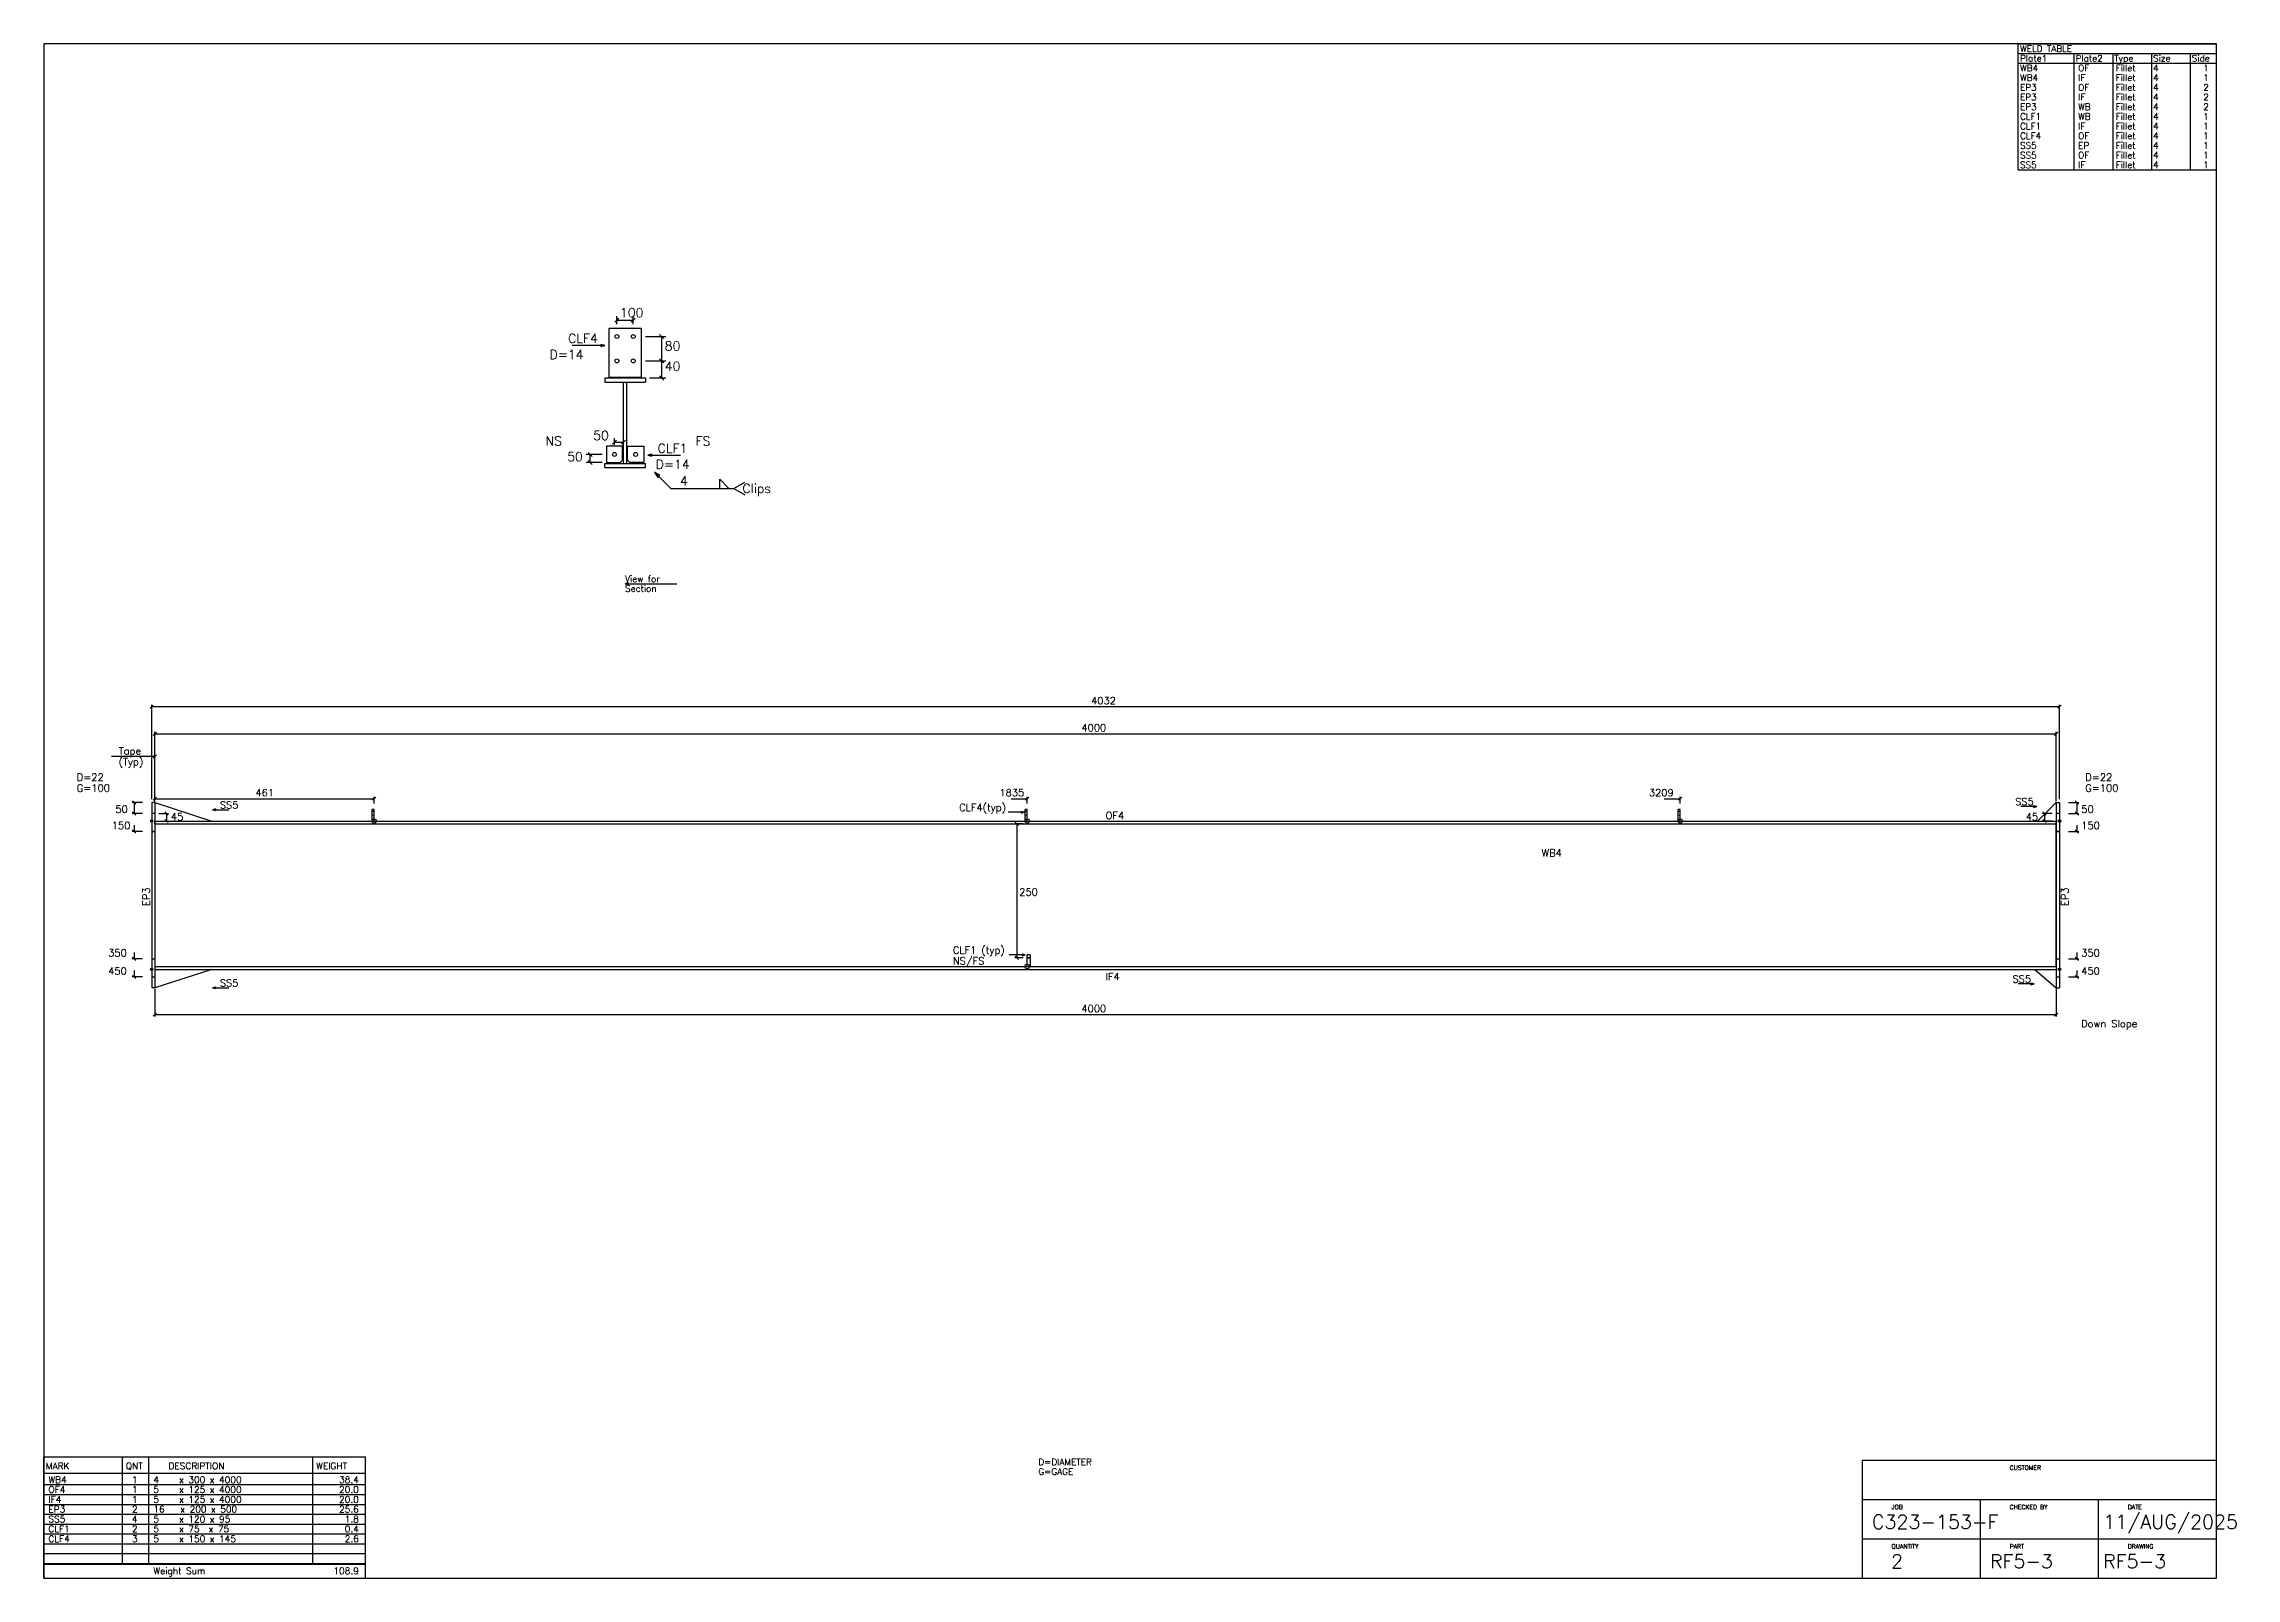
# Model space of a CAD drawing. Extents: x 0 to 849, y 0 to 594.
import ezdxf
from ezdxf.enums import TextEntityAlignment as Align

# ---------------------------------------------------------------- set-up
doc = ezdxf.new("R2010")
doc.units = 0
doc.linetypes.add('CONTIN', pattern=[0])
doc.linetypes.add('DASHED', pattern=[2.3812, 1.5875, -0.7937])
doc.layers.get('0').update_dxf_attribs({"linetype": 'CONTIN'})
for name, color, linetype in [('1', 7, 'CONTIN'), ('11', 7, 'CONTIN'), ('12', 2, 'CONTIN'), ('13', 2, 'CONTIN'), ('14', 7, 'CONTIN'), ('15', 6, 'CONTIN'), ('2', 7, 'CONTIN'), ('20', 7, 'CONTIN'), ('21', 7, 'CONTIN'), ('22', 7, 'CONTIN'), ('3', 1, 'CONTIN'), ('4', 1, 'CONTIN'), ('5', 7, 'CONTIN'), ('6', 4, 'CONTIN'), ('7', 3, 'DASHED'), ('9', 7, 'CONTIN')]:
    doc.layers.add(name, color=color, linetype=linetype)
doc.styles.add('SIMPLEX', font='SIMPLEX')

# ---------------------------------------------------------------- blocks, each defined once
blk = doc.blocks.new('ARROW')
at = {"layer": '2'}
blk.add_line((-0.635, -0.635), (0.635, 0.635), dxfattribs=at)
blk = doc.blocks.new('FLGHOL')
at = {"layer": '6'}
blk.add_solid([(-6.35, 0), (6.35, 0), (-6.35, 25.4), (6.35, 25.4)], dxfattribs=at)
blk = doc.blocks.new('GRTCLPB')
at = {"layer": '13'}
for p, q in [((-12.7, 0), (-12.7, 152.4)), ((-12.7, 152.4), (12.7, 152.4)), ((-12.7, 0), (12.7, 0)), ((12.7, 0), (12.7, 152.4))]:
    blk.add_line(p, q, dxfattribs=at)
at = {"layer": '6'}
for points in [[(-12.7, 119.38), (12.7, 119.38), (-12.7, 134.62), (12.7, 134.62)], [(-12.7, 68.58), (12.7, 68.58), (-12.7, 83.82), (12.7, 83.82)]]:
    blk.add_solid(points, dxfattribs=at)
blk = doc.blocks.new('ARROWP')
for p, q in [((0, 0), (-1.27, 0.317)), ((-1.27, 0.317), (-1.27, -0.317)), ((-1.27, -0.317), (0, 0))]:
    blk.add_line(p, q)
blk = doc.blocks.new('BRCCLP', base_point=(12.7, 0))
at = {"layer": '1'}
blk.add_solid([(-12.7, 68.58), (12.7, 68.58), (-12.7, 83.82), (12.7, 83.82)], dxfattribs=at)
at = {"layer": '2'}
for p in [(-12.7, 101.6), (12.7, 0)]:
    blk.add_line(p, (12.7, 101.6), dxfattribs=at)
blk = doc.blocks.new('CIRCLE')
at = {"layer": '1'}
blk.add_circle((0, 0), 10.2, dxfattribs=at)
blk = doc.blocks.new('ASMPIECE', base_point=(8708.149, 9133.468))
at = {"layer": '1'}
for p, q in [((8708.149, 9133.468), (8708.148, 9139.585)), ((8708.148, 9139.585), (12708.15, 9139.585)), ((8708.149, 9133.468), (8708.149, 8833.467)), ((8708.149, 9133.468), (12708.15, 9133.468)), ((12708.15, 9133.468), (12708.15, 9139.585)), ((12708.15, 8833.468), (12708.15, 9133.468)), ((10549.37, 8857.936), (10549.37, 8833.467)), ((8708.149, 8833.467), (12708.15, 8833.469)), ((8708.149, 8833.467), (8708.149, 8827.35)), ((8708.149, 8827.35), (12708.15, 8827.351)), ((12708.15, 8833.469), (12708.15, 8827.351))]:
    blk.add_line(p, q, dxfattribs=at)
at = {"layer": '12'}
for p, q in [((8708.148, 9178.396), (8701.351, 9178.396)), ((8701.351, 9178.396), (8701.352, 8788.539)), ((8708.148, 9178.396), (8708.149, 8788.539)), ((12708.15, 9178.396), (12714.95, 9178.396)), ((12708.15, 9178.396), (12708.15, 8788.539)), ((12714.95, 9178.396), (12714.95, 8788.539)), ((8708.149, 8788.539), (8701.352, 8788.539)), ((12708.15, 8788.539), (12714.95, 8788.539))]:
    blk.add_line(p, q, dxfattribs=at)
at = {"layer": '15'}
for centre in [(9169.35, 9139.585), (10543.249, 9139.585), (11917.148, 9139.585), (10543.249, 8833.467)]:
    blk.add_circle(centre, 4.568, dxfattribs=at)
at = {"layer": '2'}
for p, q in [((8701.351, 9185.784), (8701.351, 9384.276)), ((8701.351, 9380.198), (12714.95, 9380.198)), ((12714.95, 9185.784), (12714.95, 9384.276)), ((8708.148, 9180.367), (8708.148, 9327.182)), ((8708.148, 9323.104), (12708.15, 9323.104)), ((12708.15, 9180.367), (12708.15, 9327.182)), ((8708.148, 9176.289), (8708.148, 9190.563)), ((8708.148, 9186.485), (9169.35, 9186.485)), ((9169.35, 9176.289), (9169.35, 9190.563)), ((10509.26, 9186.485), (10543.25, 9186.485)), ((10543.25, 9176.289), (10543.25, 9190.563)), ((11883.16, 9186.485), (11917.15, 9186.485)), ((11917.15, 9176.289), (11917.15, 9190.563)), ((8682.319, 9178.396), (8660.569, 9178.396)), ((8682.319, 9155.558), (8660.569, 9155.558)), ((8664.646, 9178.396), (8664.646, 9155.558)), ((8716.305, 9155.558), (8736.695, 9155.558)), ((8716.305, 9139.585), (8736.695, 9139.585)), ((8732.617, 9155.558), (8732.617, 9139.585)), ((10535.09, 9133.468), (10517.42, 9133.468)), ((10521.5, 9133.468), (10521.5, 8851.818)), ((12699.99, 9155.558), (12679.6, 9155.558)), ((12699.99, 9139.585), (12679.6, 9139.585)), ((12683.68, 9155.558), (12683.68, 9139.585)), ((12733.98, 9178.396), (12755.73, 9178.396)), ((12733.98, 9155.558), (12755.73, 9155.558)), ((12751.65, 9178.396), (12751.65, 9155.558)), ((8682.319, 9117.495), (8660.569, 9117.495)), ((8664.646, 9131.089), (8664.646, 9117.495)), ((12733.98, 9117.495), (12755.73, 9117.495)), ((12751.65, 9131.089), (12751.65, 9117.495)), ((8664.646, 8863.033), (8664.646, 8849.439)), ((12751.65, 8863.034), (12751.65, 8849.44)), ((8682.319, 8849.439), (8660.569, 8849.439)), ((8682.319, 8811.377), (8660.569, 8811.377)), ((8664.646, 8824.971), (8664.646, 8811.377)), ((10535.09, 8851.818), (10517.42, 8851.818)), ((12733.98, 8849.44), (12755.73, 8849.44)), ((12733.98, 8811.378), (12755.73, 8811.378)), ((12751.65, 8824.972), (12751.65, 8811.378)), ((12708.15, 8786.569), (12708.15, 8728.115)), ((8708.149, 8732.191), (12708.15, 8732.193))]:
    blk.add_line(p, q, dxfattribs=at)
at = {"layer": '3'}
for p, q in [((8708.148, 9275.525), (8616.797, 9275.525)), ((8708.148, 9180.367), (8708.148, 9316.308)), ((8829.508, 9163.171), (8863.492, 9163.171)), ((10537.13, 9157.937), (10503.15, 9157.937)), ((12667.39, 9170.036), (12633.4, 9170.036)), ((10539.17, 8857.854), (10505.19, 8857.854)), ((8708.149, 8786.567), (8708.149, 8728.113)), ((8829.508, 8788.539), (8863.493, 8788.539)), ((12661.86, 8796.9), (12627.88, 8796.9))]:
    blk.add_line(p, q, dxfattribs=at)
at = {"layer": '9'}
for p, q in [((8708.148, 9178.396), (8828.147, 9139.585)), ((12668.75, 9139.585), (12708.15, 9178.396)), ((8828.148, 8827.35), (8708.149, 8788.539)), ((12663.22, 8827.351), (12708.15, 8788.539))]:
    blk.add_line(p, q, dxfattribs=at)
at = {"layer": '1', "xscale": -0.161, "yscale": 0.161, "zscale": 0.161}
for p in [(9167.311, 9139.585), (10541.21, 9139.585), (11915.11, 9139.585)]:
    blk.add_blockref('GRTCLPB', p, dxfattribs=at)
at = {"layer": '15', "xscale": 0.268, "yscale": 0.268, "zscale": 0.268}
for p in [(8701.351, 9139.585), (12714.95, 9139.585), (8701.352, 8827.35), (12714.95, 8827.351)]:
    blk.add_blockref('CIRCLE', p, dxfattribs=at)
at = {"layer": '2', "xscale": 5.352, "yscale": 5.352, "zscale": 5.352}
for p, rotation in [((8701.351, 9380.198), 180), ((8708.148, 9323.104), 180), ((8664.646, 9178.396), 90), ((8708.148, 9186.485), 180), ((12751.65, 9178.396), 90), ((8664.646, 9155.558), -90), ((8732.617, 9155.558), 90), ((8732.617, 9139.585), -90), ((10521.5, 9133.468), 90), ((12683.68, 9155.558), 90), ((12683.68, 9139.585), -90), ((12751.65, 9155.558), -90), ((8664.646, 9117.495), -90), ((12751.65, 9117.495), -90), ((8664.646, 8849.439), -90), ((8664.646, 8811.377), -90), ((10521.5, 8851.818), -90), ((12751.65, 8849.44), -90), ((12751.65, 8811.378), -90)]:
    blk.add_blockref('ARROW', p, dxfattribs=dict(at, rotation=rotation))
for p in [(12714.95, 9380.198), (12708.15, 9323.104), (9169.35, 9186.485), (10543.25, 9186.485), (11917.15, 9186.485), (12708.15, 8732.193)]:
    blk.add_blockref('ARROW', p, dxfattribs=at)
at = {"layer": '3', "xscale": 5.352, "yscale": 5.352, "zscale": 5.352}
for name, p in [('ARROW', (8708.148, 9275.525)), ('ARROWP', (10537.13, 9157.937)), ('ARROWP', (12667.39, 9170.036)), ('ARROWP', (10539.17, 8857.854)), ('ARROWP', (12661.86, 8796.9))]:
    blk.add_blockref(name, p, dxfattribs=at)
at = {"layer": '3', "xscale": 5.352, "yscale": 5.352, "zscale": 5.352, "rotation": 180}
for name, p in [('ARROWP', (8829.508, 9163.171)), ('ARROWP', (8829.508, 8788.539)), ('ARROW', (8708.149, 8732.191))]:
    blk.add_blockref(name, p, dxfattribs=at)
at = {"layer": '6', "xscale": 0.241, "yscale": 0.268, "zscale": 0.268, "rotation": -90}
for p in [(8701.351, 9155.558), (12708.15, 9155.558), (8701.351, 9117.495), (12708.15, 9117.495), (8701.351, 8849.439), (8701.351, 8811.377), (12708.15, 8849.44), (12708.15, 8811.378)]:
    blk.add_blockref('FLGHOL', p, dxfattribs=at)
at = {"layer": '7', "xscale": -0.241, "yscale": 0.241, "zscale": 0.241}
blk.add_blockref('BRCCLP', (10543.25, 8833.467), dxfattribs=at)
at = {"style": 'SIMPLEX'}
blk.add_text('Down Slope', height=15.225, dxfattribs=at).set_placement((12760.62, 8705.548))
at = {"layer": '11', "style": 'SIMPLEX'}
for s, p in [('4032', (10677.7, 9385.273)), ('4000', (10657.35, 9328.179)), ('461', (8919.718, 9191.56)), ('1835', (10484.88, 9191.56)), ('3209', (11851.17, 9191.56)), ('150', (8617.431, 9122.57)), ('50', (8625.043, 9156.827)), ('45', (8741.771, 9140.854)), ('45', (12644.08, 9140.854)), ('50', (12760.8, 9156.827)), ('150', (12760.8, 9122.57)), ('250', (10526.57, 8982.492)), ('350', (8609.817, 8854.515)), ('350', (12760.8, 8854.516)), ('450', (8609.817, 8816.451)), ('450', (12760.8, 8816.452)), ('4000', (10657.35, 8737.268))]:
    blk.add_text(s, height=15.225, dxfattribs=at).set_placement(p)
at = {"layer": '21', "style": 'SIMPLEX'}
for s, p in [('D=22', (8543.661, 9224.072)), ('D=22', (12769.32, 9224.072)), ('G=100', (8543.661, 9201.234)), ('G=100', (12769.32, 9201.234))]:
    blk.add_text(s, height=15.225, dxfattribs=at).set_placement(p)
at = {"layer": '3', "style": 'SIMPLEX'}
for s, p in [('Tape', (8632.021, 9279.331)), ('(Typ)', (8632.021, 9256.493)), ('SS5', (8844.732, 9165.709)), ('CLF4(typ)', (10400.1, 9160.475)), ('SS5', (12621.71, 9172.574)), ('OF4', (10708.15, 9143.392)), ('WB4', (11625.7, 9064.954)), ('CLF1 (typ)', (10386.92, 8860.393)), ('NS/FS', (10386.92, 8837.555)), ('IF4', (10708.15, 8804.512)), ('SS5', (12616.18, 8799.438)), ('SS5', (8844.733, 8791.076))]:
    blk.add_text(s, height=15.225, dxfattribs=at).set_placement(p)
for p in [(8697.546, 8960.63), (12733.98, 8960.63)]:
    blk.add_text('EP3', height=15.225, rotation=90, dxfattribs=at).set_placement(p)
blk = doc.blocks.new('ASMPLATE')
at = {"layer": '14'}
for p, q in [((0, 0), (0, 46.99)), ((0, 46.99), (124.46, 46.99)), ((30.48, 5.398), (30.48, 46.99)), ((40.64, 5.398), (40.64, 46.99)), ((104.14, 5.398), (104.14, 46.99)), ((104.14, 5.398), (104.14, 46.99)), ((124.46, 5.398), (124.46, 46.99)), ((124.46, 0), (124.46, 46.99)), ((0, 40.64), (124.46, 40.64)), ((0, 36.195), (124.46, 36.195)), ((0, 32.385), (124.46, 32.385)), ((0, 28.575), (124.46, 28.575)), ((0, 24.765), (124.46, 24.765)), ((0, 20.955), (124.46, 20.955)), ((0, 17.145), (124.46, 17.145)), ((0, 13.335), (124.46, 13.335)), ((0, 9.525), (124.46, 9.525)), ((0, 5.715), (124.46, 5.715)), ((0, 5.398), (124.46, 5.398)), ((0, 0), (124.46, 0))]:
    blk.add_line(p, q, dxfattribs=at)
at = {"layer": '14', "style": 'SIMPLEX'}
for s, p in [('MARK', (0.762, 42.164)), ('QNT', (31.75, 42.164)), ('DESCRIPTION', (48.26, 42.164)), ('WEIGHT', (105.41, 42.164)), ('WB4', (1.778, 36.83)), ('OF4', (1.778, 33.02)), ('  1', (30.607, 36.83)), ('  1', (30.607, 33.02)), ('4    x 300 x 4000', (42.418, 36.83)), ('5    x 125 x 4000', (42.418, 33.02)), ('IF4', (1.778, 29.21)), ('EP3', (1.778, 25.4)), ('  2', (30.607, 25.4)), ('  1', (30.607, 29.21)), ('5    x 125 x 4000', (42.418, 29.21)), ('16   x 200 x 500', (42.418, 25.4)), ('SS5', (1.778, 21.59)), ('CLF1', (1.778, 17.78)), ('  4', (30.607, 21.59)), ('  2', (30.607, 17.78)), ('5    x 120 x 95', (42.418, 21.59)), ('5    x 75  x 75', (42.418, 17.78)), ('CLF4', (1.778, 13.97)), ('  3', (30.607, 13.97)), ('5    x 150 x 145', (42.418, 13.97)), ('Weight Sum', (42.418, 1.524))]:
    blk.add_text(s, height=2.54, dxfattribs=at).set_placement(p)
for s, p in [('   38.4', (121.92, 36.83)), ('   20.0', (121.92, 33.02)), ('   20.0', (121.92, 29.21)), ('   25.6', (121.92, 25.4)), ('    0.4', (121.92, 17.78)), ('    1.8', (121.92, 21.59)), ('    2.6', (121.92, 13.97)), ('  108.9', (121.92, 1.524))]:
    blk.add_text(s, height=2.54, dxfattribs=at).set_placement(p, align=Align.RIGHT)
blk = doc.blocks.new('ASMTITLE')
for p, q in [((0, 30.48), (91.44, 30.48)), ((0, 30.48), (0, 0)), ((91.44, 0), (91.44, 30.48)), ((0, 20.32), (91.44, 20.32)), ((30.48, 20.32), (30.48, 0)), ((60.96, 20.32), (60.96, 0)), ((0, 10.16), (91.44, 10.16)), ((0, 0), (91.44, 0))]:
    blk.add_line(p, q)
at = {"style": 'SIMPLEX'}
for s, height, p in [('CUSTOMER', 1.143, (38.1, 27.94)), ('JOB', 1.143, (7.62, 17.78)), ('CHECKED BY', 1.143, (38.1, 17.78)), ('11/AUG/2025', 3.607, (62.23, 12.7)), ('DATE', 1.143, (68.58, 17.78)), ('C323-153-F', 3.607, (2.54, 12.7)), ('QUANTITY', 1.143, (7.62, 7.62)), ('  2', 3.607, (2.54, 2.54)), ('RF5-3', 3.607, (33.02, 2.54)), ('PART', 1.143, (38.1, 7.62)), ('RF5-3', 3.607, (62.23, 2.54)), ('DRAWING', 1.143, (68.58, 7.62))]:
    blk.add_text(s, height=height, dxfattribs=at).set_placement(p)
blk = doc.blocks.new('ASMSECTN')
at = {"layer": '1'}
for p, q in [((-6.35, 27.94), (6.35, 27.94)), ((-6.35, 27.94), (-6.35, 26.67)), ((6.35, 27.94), (6.35, 26.67)), ((-6.35, 26.67), (6.35, 26.67)), ((-0.508, 1.27), (-0.508, 26.67)), ((0.508, 1.27), (0.508, 26.67)), ((-6.35, 0), (-6.35, 1.27)), ((-6.35, 1.27), (6.35, 1.27)), ((-6.35, 0), (6.35, 0)), ((6.35, 0), (6.35, 1.27))]:
    blk.add_line(p, q, dxfattribs=at)
at = {"layer": '13'}
for p, q in [((5.08, 43.434), (-5.08, 43.434)), ((-5.08, 43.434), (-5.08, 28.194)), ((5.08, 28.194), (5.08, 43.434)), ((-5.08, 28.194), (5.08, 28.194)), ((-0.762, 6.604), (-5.842, 6.604)), ((-5.842, 6.604), (-5.842, 1.524)), ((-5.842, 1.524), (-1.524, 1.524)), ((-0.762, 2.286), (-1.524, 1.524)), ((-0.762, 2.286), (-0.762, 6.604)), ((0.762, 6.604), (5.842, 6.604)), ((0.762, 2.286), (0.762, 6.604)), ((0.762, 2.286), (1.524, 1.524)), ((5.842, 1.524), (1.524, 1.524)), ((5.842, 6.604), (5.842, 1.524))]:
    blk.add_line(p, q, dxfattribs=at)
at = {"layer": '3'}
for p, q in [((-2.54, 44.704), (-2.54, 47.244)), ((-2.54, 45.974), (2.54, 45.974)), ((2.54, 44.704), (2.54, 47.244)), ((-6.35, 38.1), (-16.51, 38.1)), ((6.35, 40.894), (12.7, 40.894)), ((11.43, 27.94), (11.43, 40.894)), ((6.35, 33.274), (12.7, 33.274)), ((7.62, 27.94), (12.7, 27.94)), ((-3.302, 7.112), (-3.302, 9.144)), ((-3.302, 7.874), (-0.508, 7.874)), ((-0.508, 7.874), (-0.508, 9.144)), ((-7.112, 4.064), (-12.192, 4.064)), ((-7.112, 1.524), (-12.192, 1.524)), ((-10.922, 1.524), (-10.922, 4.064)), ((7.112, 3.81), (17.272, 3.81))]:
    blk.add_line(p, q, dxfattribs=at)
at = {"layer": '4'}
for p, q in [((9.195, -1.422), (14.315, -6.543)), ((14.315, -6.543), (33.091, -6.543)), ((29.535, -3.698), (32.38, -6.543)), ((29.535, -6.543), (29.535, -3.698)), ((33.091, -6.543), (33.945, -6.543)), ((33.945, -6.543), (37.358, -4.552)), ((33.945, -6.543), (37.358, -8.534))]:
    blk.add_line(p, q, dxfattribs=at)
at = {"layer": '1'}
for p, rotation in [((-2.54, 45.974), 180), ((11.43, 40.894), 90), ((11.43, 33.274), 270), ((11.43, 33.274), 90), ((11.43, 27.94), 270), ((-0.508, 7.874), 180), ((-10.922, 4.064), 270), ((-10.922, 1.524), 90)]:
    blk.add_blockref('ARROW', p, dxfattribs=dict(at, rotation=rotation))
at = {"layer": '1', "xscale": 0.06, "yscale": 0.06, "zscale": 0.06}
for p in [(-2.54, 40.894), (2.54, 40.894), (-2.54, 33.274), (2.54, 33.274), (-3.302, 4.064), (3.302, 4.064)]:
    blk.add_blockref('CIRCLE', p, dxfattribs=at)
at = {"layer": '1'}
for p in [(2.54, 45.974), (-3.302, 7.874)]:
    blk.add_blockref('ARROW', p, dxfattribs=at)
at = {"layer": '3'}
blk.add_blockref('ARROWP', (-6.35, 38.1), dxfattribs=at)
at = {"layer": '3', "rotation": 180}
blk.add_blockref('ARROWP', (7.112, 3.81), dxfattribs=at)
at = {"layer": '4', "xscale": 1.5, "yscale": 1.5, "zscale": 1.5, "rotation": 135}
blk.add_blockref('ARROWP', (9.195, -1.422), dxfattribs=at)
at = {"layer": '1', "style": 'SIMPLEX'}
for s, p in [('CLF4', (-17.78, 38.862)), ('CLF1', (10.16, 4.572))]:
    blk.add_text(s, height=2.845, dxfattribs=at).set_placement(p)
at = {"layer": '21', "style": 'SIMPLEX'}
for p in [(-23.571, 33.833), (9.55, -0.457)]:
    blk.add_text('D=14', height=2.845, dxfattribs=at).set_placement(p)
at = {"layer": '3', "style": 'SIMPLEX'}
for s, p in [('100', (-1.592, 46.922)), ('80', (12.378, 36.508)), ('40', (12.378, 30.158)), ('NS', (-24.841, 6.858)), ('50', (-9.94, 8.568)), ('FS', (21.996, 6.858)), ('50', (-18.068, 1.964))]:
    blk.add_text(s, height=2.845, dxfattribs=at).set_placement(p)
at = {"layer": '4', "style": 'SIMPLEX'}
blk.add_text('Clips', height=2.845, dxfattribs=at).set_placement((36.647, -7.965))
at = {"layer": '5', "style": 'SIMPLEX'}
blk.add_text('4', height=2.845, dxfattribs=at).set_placement((17.16, -5.595))
blk = doc.blocks.new('ASMBOLT')
at = {"layer": '21', "style": 'SIMPLEX'}
for s, p in [('G=GAGE', (0, 0)), ('D=DIAMETER', (0, 3.81))]:
    blk.add_text(s, height=2.54, dxfattribs=at).set_placement(p)
blk = doc.blocks.new('ASMVIEW')
at = {"layer": '21'}
blk.add_line((0, 0), (20.32, 0), dxfattribs=at)
at = {"layer": '21', "rotation": 180}
blk.add_blockref('ARROWP', (0, 0), dxfattribs=at)
at = {"layer": '21', "style": 'SIMPLEX'}
for s, p in [('View for', (0, 0.635)), ('Section', (0, -3.175))]:
    blk.add_text(s, height=2.54, dxfattribs=at).set_placement(p)
blk = doc.blocks.new('ASM_WELD', base_point=(0, 49.53))
at = {"layer": '20'}
for p, q in [((0, 49.53), (77.978, 49.53)), ((0, 0), (0, 49.53)), ((0, 45.72), (77.978, 45.72)), ((22.098, 0), (22.098, 45.72)), ((37.338, 0), (37.338, 45.72)), ((52.578, 0), (52.578, 45.72)), ((67.818, 0), (67.818, 45.72)), ((77.978, 0), (77.978, 49.53)), ((0, 41.91), (77.978, 41.91)), ((0, 0), (77.978, 0))]:
    blk.add_line(p, q, dxfattribs=at)
at = {"layer": '14', "style": 'SIMPLEX'}
for s, p in [('WELD TABLE', (0.762, 46.355)), ('Plate1', (0.762, 42.545)), ('Plate2', (22.606, 42.545)), ('Type', (37.846, 42.545)), ('Size', (53.086, 42.545)), ('Side', (68.326, 42.545)), ('WB4', (0.762, 38.735)), ('WB4', (0.762, 34.925)), ('OF', (23.622, 38.735)), ('IF', (23.622, 34.925)), ('Fillet', (38.354, 38.735)), ('Fillet', (38.354, 34.925)), ('4', (53.086, 38.735)), ('4', (53.086, 34.925)), ('  1', (69.342, 38.735)), ('  1', (69.342, 34.925)), ('EP3', (0.762, 31.115)), ('EP3', (0.762, 27.305)), ('EP3', (0.762, 23.495)), ('WB', (23.622, 23.495)), ('OF', (23.622, 31.115)), ('IF', (23.622, 27.305)), ('Fillet', (38.354, 31.115)), ('Fillet', (38.354, 27.305)), ('Fillet', (38.354, 23.495)), ('4', (53.086, 31.115)), ('4', (53.086, 27.305)), ('4', (53.086, 23.495)), ('  2', (69.342, 31.115)), ('  2', (69.342, 27.305)), ('  2', (69.342, 23.495)), ('CLF1', (0.762, 19.685)), ('CLF1', (0.762, 15.875)), ('WB', (23.622, 19.685)), ('IF', (23.622, 15.875)), ('Fillet', (38.354, 19.685)), ('Fillet', (38.354, 15.875)), ('4', (53.086, 19.685)), ('4', (53.086, 15.875)), ('  1', (69.342, 19.685)), ('  1', (69.342, 15.875)), ('CLF4', (0.762, 12.065)), ('SS5', (0.762, 8.255)), ('OF', (23.622, 12.065)), ('EP', (23.622, 8.255)), ('Fillet', (38.354, 12.065)), ('Fillet', (38.354, 8.255)), ('4', (53.086, 12.065)), ('4', (53.086, 8.255)), ('  1', (69.342, 12.065)), ('  1', (69.342, 8.255)), ('SS5', (0.762, 4.445)), ('SS5', (0.762, 0.635)), ('OF', (23.622, 4.445)), ('IF', (23.622, 0.635)), ('Fillet', (38.354, 4.445)), ('Fillet', (38.354, 0.635)), ('4', (53.086, 4.445)), ('4', (53.086, 0.635)), ('  1', (69.342, 4.445)), ('  1', (69.342, 0.635))]:
    blk.add_text(s, height=2.54, dxfattribs=at).set_placement(p)

msp = doc.modelspace()

# ---------------------------------------------------------------- linework, layer by layer
at = {"layer": '22'}
for p, q in [((841, 594), (0, 594)), ((0, 594), (0, 0)), ((841, 0), (841, 594)), ((0, 0), (841, 0))]:
    msp.add_line(p, q, dxfattribs=at)

# ---------------------------------------------------------------- block references
for name, p, xscale, yscale, zscale in [('ASM_WELD', (764.269, 594), 0.984, 0.984, 0.984), ('ASMSECTN', (225, 430), 1.24, 1.24, 1.24), ('ASMVIEW', (225, 385), 0.984, 0.984, 0.984), ('ASMPIECE', (43, 292), 0.184, 0.184, 0.184), ('ASMBOLT', (385, 40), 0.984, 0.984, 0.984), ('ASMTITLE', (703.84, 0), 1.5, 1.5, 1.5)]:
    msp.add_blockref(name, p, dxfattribs=dict(xscale=xscale, yscale=yscale, zscale=zscale))
msp.add_blockref('ASMPLATE', (0, 0))

doc.saveas('drawing.dxf')
